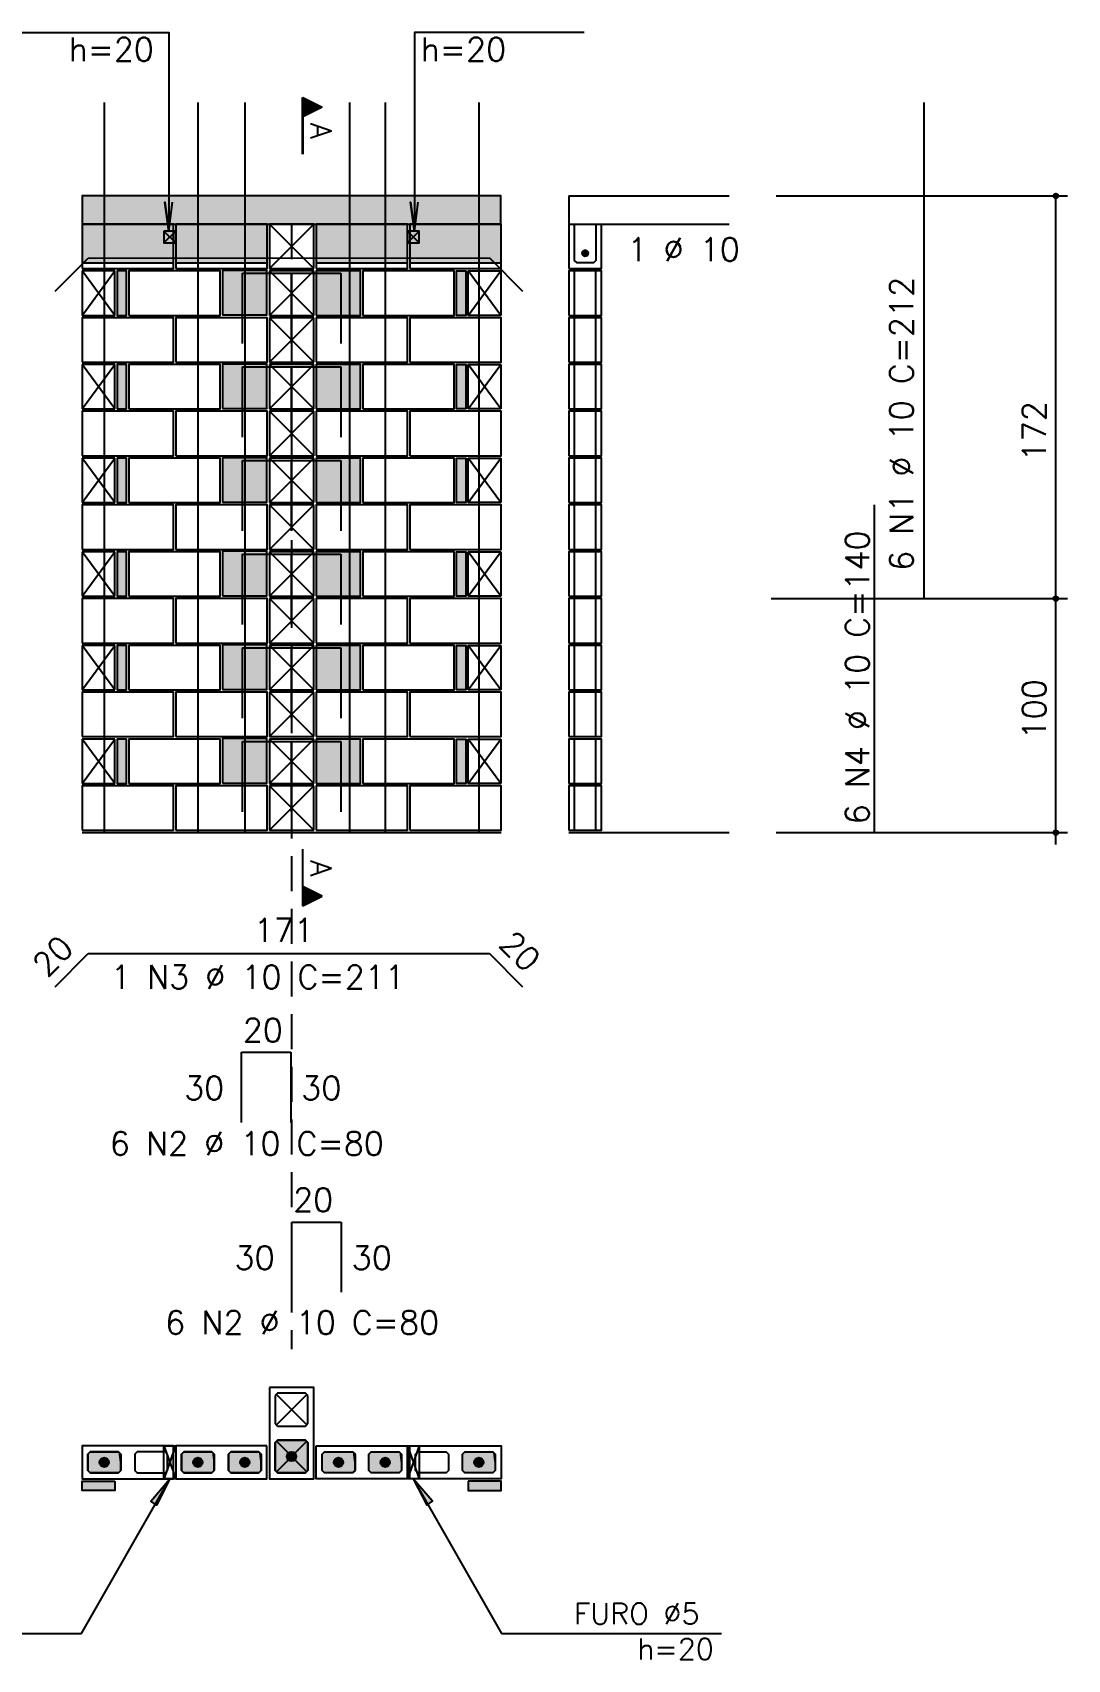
# Model space of a CAD drawing. Extents: x -1 to 122, y -1 to 61.
# Drawn here: x 54.21 to 63.05, y 20.75 to 34.65 of the extents above; entities that cross this region are included whole.
import ezdxf

# ---------------------------------------------------------------- set-up
doc = ezdxf.new("R2010")
doc.units = 0
doc.header["$MEASUREMENT"] = 0
doc.linetypes.add('ESTILO_TQS_0001', pattern=[0.45, 0.3, -0.15])
for name, color, linetype in [('PENA_01', 1, 'CONTINUOUS'), ('PENA_02', 2, 'CONTINUOUS'), ('PENA_03', 3, 'CONTINUOUS'), ('PENA_05', 5, 'CONTINUOUS'), ('PENA_09', 254, 'CONTINUOUS'), ('PENA_11', 252, 'CONTINUOUS'), ('PENA_23', 50, 'CONTINUOUS'), ('PENA_25', 210, 'CONTINUOUS')]:
    doc.layers.add(name, color=color, linetype=linetype)
doc.styles.get("Standard").update_dxf_attribs({"font": 'ROMANS.SHX'})

msp = doc.modelspace()

# ---------------------------------------------------------------- linework, layer by layer
at = {"layer": 'PENA_01', "linetype": 'Continuous'}
for p, q in [((55.33074, 32.952775), (55.43074, 32.852775)), ((55.43074, 32.952775), (55.33074, 32.852775)), ((57.41074, 32.952775), (57.51074, 32.852775)), ((57.51074, 32.952775), (57.41074, 32.852775)), ((54.63115, 32.682775), (55.41115, 32.682775)), ((55.43115, 32.682775), (56.21115, 32.682775)), ((56.63074, 32.682775), (57.41074, 32.682775)), ((57.43074, 32.682775), (58.21074, 32.682775)), ((56.55074, 23.012097), (56.29074, 22.752097)), ((56.55074, 22.752097), (56.29074, 23.012097)), ((56.55074, 22.352097), (56.29074, 22.612097)), ((56.55074, 22.612097), (56.29074, 22.352097))]:
    msp.add_line(p, q, dxfattribs=at)
at = {"layer": 'PENA_01', "linetype": 'ESTILO_TQS_0001'}
msp.add_line((56.420159, 33.012775), (56.42074, 23.399211), dxfattribs=at)
at = {"layer": 'PENA_01', "linetype": 'Continuous'}
for points in [[(55.33074, 32.952775), (55.33074, 32.852775), (55.43074, 32.852775), (55.43074, 32.952775), (55.33074, 32.952775)], [(57.41074, 32.952775), (57.41074, 32.852775), (57.51074, 32.852775), (57.51074, 32.952775), (57.41074, 32.952775)], [(54.96074, 22.502097), (54.94074, 22.522097), (54.70074, 22.522097), (54.68074, 22.502097), (54.68074, 22.362097), (54.70074, 22.342097), (54.94074, 22.342097), (54.96074, 22.362097), (54.96074, 22.502097)], [(55.36074, 22.502097), (55.34074, 22.522097), (55.10074, 22.522097), (55.08074, 22.502097), (55.08074, 22.362097), (55.10074, 22.342097), (55.34074, 22.342097), (55.36074, 22.362097), (55.36074, 22.502097)], [(55.76074, 22.502097), (55.74074, 22.522097), (55.50074, 22.522097), (55.48074, 22.502097), (55.48074, 22.362097), (55.50074, 22.342097), (55.74074, 22.342097), (55.76074, 22.362097), (55.76074, 22.502097)], [(56.16074, 22.502097), (56.14074, 22.522097), (55.90074, 22.522097), (55.88074, 22.502097), (55.88074, 22.362097), (55.90074, 22.342097), (56.14074, 22.342097), (56.16074, 22.362097), (56.16074, 22.502097)], [(56.68074, 22.502097), (56.70074, 22.522097), (56.94074, 22.522097), (56.96074, 22.502097), (56.96074, 22.362097), (56.94074, 22.342097), (56.70074, 22.342097), (56.68074, 22.362097), (56.68074, 22.502097)], [(57.08074, 22.502097), (57.10074, 22.522097), (57.34074, 22.522097), (57.36074, 22.502097), (57.36074, 22.362097), (57.34074, 22.342097), (57.10074, 22.342097), (57.08074, 22.362097), (57.08074, 22.502097)], [(57.48074, 22.502097), (57.50074, 22.522097), (57.74074, 22.522097), (57.76074, 22.502097), (57.76074, 22.362097), (57.74074, 22.342097), (57.50074, 22.342097), (57.48074, 22.362097), (57.48074, 22.502097)], [(57.88074, 22.502097), (57.90074, 22.522097), (58.14074, 22.522097), (58.16074, 22.502097), (58.16074, 22.362097), (58.14074, 22.342097), (57.90074, 22.342097), (57.88074, 22.362097), (57.88074, 22.502097)]]:
    msp.add_lwpolyline(points, dxfattribs=at)
at = {"layer": 'PENA_02', "linetype": 'Continuous'}
for p, q in [((56.61074, 33.012775), (56.23074, 33.012775)), ((56.23074, 33.012775), (56.23074, 32.632775)), ((56.61074, 32.632775), (56.61074, 33.012775)), ((54.91115, 32.612775), (54.63115, 32.612775)), ((54.63115, 32.612775), (54.63115, 32.232775)), ((54.91115, 32.232775), (54.91115, 32.612775)), ((56.23074, 32.632775), (56.61074, 32.632775)), ((56.61074, 32.612775), (56.23074, 32.612775)), ((56.23074, 32.612775), (56.23074, 32.232775)), ((56.61074, 32.232775), (56.61074, 32.612775)), ((57.929673, 32.232775), (57.929673, 32.612775)), ((57.929673, 32.612775), (58.209673, 32.612775)), ((58.209673, 32.612775), (58.209673, 32.232775)), ((54.63115, 32.232775), (54.91115, 32.232775)), ((56.23074, 32.232775), (56.61074, 32.232775)), ((56.61074, 32.212775), (56.23074, 32.212775)), ((56.23074, 32.212775), (56.23074, 31.832775)), ((56.61074, 31.832775), (56.61074, 32.212775)), ((58.209673, 32.232775), (57.929673, 32.232775)), ((54.91115, 31.812775), (54.63115, 31.812775)), ((54.63115, 31.812775), (54.63115, 31.432775)), ((54.91115, 31.432775), (54.91115, 31.812775)), ((56.23074, 31.832775), (56.61074, 31.832775)), ((56.61074, 31.812775), (56.23074, 31.812775)), ((56.23074, 31.812775), (56.23074, 31.432775)), ((56.61074, 31.432775), (56.61074, 31.812775)), ((57.929673, 31.432775), (57.929673, 31.812775)), ((57.929673, 31.812775), (58.209673, 31.812775)), ((58.209673, 31.812775), (58.209673, 31.432775)), ((54.63115, 31.432775), (54.91115, 31.432775)), ((56.23074, 31.432775), (56.61074, 31.432775)), ((58.209673, 31.432775), (57.929673, 31.432775)), ((56.61074, 31.412775), (56.23074, 31.412775)), ((56.23074, 31.412775), (56.23074, 31.032775)), ((56.61074, 31.032775), (56.61074, 31.412775)), ((54.91115, 31.012775), (54.63115, 31.012775)), ((54.63115, 31.012775), (54.63115, 30.632775)), ((54.91115, 30.632775), (54.91115, 31.012775)), ((56.23074, 31.032775), (56.61074, 31.032775)), ((56.61074, 31.012775), (56.23074, 31.012775)), ((56.23074, 31.012775), (56.23074, 30.632775)), ((56.61074, 30.632775), (56.61074, 31.012775)), ((57.929673, 30.632775), (57.929673, 31.012775)), ((57.929673, 31.012775), (58.209673, 31.012775)), ((58.209673, 31.012775), (58.209673, 30.632775)), ((54.63115, 30.632775), (54.91115, 30.632775)), ((56.23074, 30.632775), (56.61074, 30.632775)), ((56.61074, 30.612775), (56.23074, 30.612775)), ((56.23074, 30.612775), (56.23074, 30.232775)), ((56.61074, 30.232775), (56.61074, 30.612775)), ((58.209673, 30.632775), (57.929673, 30.632775)), ((54.91115, 30.212775), (54.63115, 30.212775)), ((54.63115, 30.212775), (54.63115, 29.832775)), ((54.91115, 29.832775), (54.91115, 30.212775)), ((56.23074, 30.232775), (56.61074, 30.232775)), ((56.61074, 30.212775), (56.23074, 30.212775)), ((56.23074, 30.212775), (56.23074, 29.832775)), ((56.61074, 29.832775), (56.61074, 30.212775)), ((57.929673, 29.832775), (57.929673, 30.212775)), ((57.929673, 30.212775), (58.209673, 30.212775)), ((58.209673, 30.212775), (58.209673, 29.832775)), ((54.63115, 29.832775), (54.91115, 29.832775)), ((56.23074, 29.832775), (56.61074, 29.832775)), ((56.61074, 29.812775), (56.23074, 29.812775)), ((56.23074, 29.812775), (56.23074, 29.432775)), ((56.61074, 29.432775), (56.61074, 29.812775)), ((58.209673, 29.832775), (57.929673, 29.832775)), ((54.91115, 29.412775), (54.63115, 29.412775)), ((54.63115, 29.412775), (54.63115, 29.032775)), ((54.91115, 29.032775), (54.91115, 29.412775)), ((56.23074, 29.432775), (56.61074, 29.432775)), ((56.61074, 29.412775), (56.23074, 29.412775)), ((56.23074, 29.412775), (56.23074, 29.032775)), ((56.61074, 29.032775), (56.61074, 29.412775)), ((57.929673, 29.032775), (57.929673, 29.412775)), ((57.929673, 29.412775), (58.209673, 29.412775)), ((58.209673, 29.412775), (58.209673, 29.032775)), ((54.63115, 29.032775), (54.91115, 29.032775)), ((56.23074, 29.032775), (56.61074, 29.032775)), ((56.61074, 29.012775), (56.23074, 29.012775)), ((56.23074, 29.012775), (56.23074, 28.632775)), ((56.61074, 28.632775), (56.61074, 29.012775)), ((58.209673, 29.032775), (57.929673, 29.032775)), ((54.91115, 28.612775), (54.63115, 28.612775)), ((54.63115, 28.612775), (54.63115, 28.232775)), ((54.91115, 28.232775), (54.91115, 28.612775)), ((56.23074, 28.632775), (56.61074, 28.632775)), ((56.61074, 28.612775), (56.23074, 28.612775)), ((56.23074, 28.612775), (56.23074, 28.232775)), ((56.61074, 28.232775), (56.61074, 28.612775)), ((57.929673, 28.232775), (57.929673, 28.612775)), ((57.929673, 28.612775), (58.209673, 28.612775)), ((58.209673, 28.612775), (58.209673, 28.232775)), ((54.63115, 28.232775), (54.91115, 28.232775)), ((56.23074, 28.232775), (56.61074, 28.232775)), ((58.209673, 28.232775), (57.929673, 28.232775)), ((56.61074, 28.212775), (56.23074, 28.212775)), ((56.23074, 28.212775), (56.23074, 27.832775)), ((56.61074, 27.832775), (56.61074, 28.212775)), ((54.63115, 27.812775), (58.21074, 27.812775)), ((56.23074, 27.832775), (56.61074, 27.832775))]:
    msp.add_line(p, q, dxfattribs=at)
for points in [[(54.63115, 33.012775), (58.209167, 33.012775), (58.209167, 33.252775), (54.63115, 33.252775), (54.63115, 33.012775)], [(54.63115, 32.632775), (55.41115, 32.632775), (55.41115, 33.012775), (54.63115, 33.012775), (54.63115, 32.632775)], [(55.43115, 32.632775), (56.21115, 32.632775), (56.21115, 33.012775), (55.43115, 33.012775), (55.43115, 32.632775)], [(56.63074, 32.632775), (57.41074, 32.632775), (57.41074, 33.012775), (56.63074, 33.012775), (56.63074, 32.632775)], [(57.43074, 32.632775), (58.21074, 32.632775), (58.21074, 33.012775), (57.43074, 33.012775), (57.43074, 32.632775)], [(54.93115, 32.232775), (55.01115, 32.232775), (55.01115, 32.612775), (54.93115, 32.612775), (54.93115, 32.232775)], [(55.03115, 32.232775), (55.81115, 32.232775), (55.81115, 32.612775), (55.03115, 32.612775), (55.03115, 32.232775)], [(55.830763, 32.236695), (56.210763, 32.236695), (56.210763, 32.616695), (55.830763, 32.616695), (55.830763, 32.236695)], [(56.63074, 32.232775), (57.01074, 32.232775), (57.01074, 32.612775), (56.63074, 32.612775), (56.63074, 32.232775)], [(57.03074, 32.232775), (57.81074, 32.232775), (57.81074, 32.612775), (57.03074, 32.612775), (57.03074, 32.232775)], [(57.909673, 32.232775), (57.829673, 32.232775), (57.829673, 32.612775), (57.909673, 32.612775), (57.909673, 32.232775)], [(54.63115, 31.832775), (55.41115, 31.832775), (55.41115, 32.212775), (54.63115, 32.212775), (54.63115, 31.832775)], [(55.43115, 31.832775), (56.21115, 31.832775), (56.21115, 32.212775), (55.43115, 32.212775), (55.43115, 31.832775)], [(56.63074, 31.832775), (57.41074, 31.832775), (57.41074, 32.212775), (56.63074, 32.212775), (56.63074, 31.832775)], [(57.43074, 31.832775), (58.21074, 31.832775), (58.21074, 32.212775), (57.43074, 32.212775), (57.43074, 31.832775)], [(54.93115, 31.432775), (55.01115, 31.432775), (55.01115, 31.812775), (54.93115, 31.812775), (54.93115, 31.432775)], [(55.03115, 31.432775), (55.81115, 31.432775), (55.81115, 31.812775), (55.03115, 31.812775), (55.03115, 31.432775)], [(55.830763, 31.436695), (56.210763, 31.436695), (56.210763, 31.816695), (55.830763, 31.816695), (55.830763, 31.436695)], [(56.63074, 31.432775), (57.01074, 31.432775), (57.01074, 31.812775), (56.63074, 31.812775), (56.63074, 31.432775)], [(57.03074, 31.432775), (57.81074, 31.432775), (57.81074, 31.812775), (57.03074, 31.812775), (57.03074, 31.432775)], [(57.909673, 31.432775), (57.829673, 31.432775), (57.829673, 31.812775), (57.909673, 31.812775), (57.909673, 31.432775)], [(54.63115, 31.032775), (55.41115, 31.032775), (55.41115, 31.412775), (54.63115, 31.412775), (54.63115, 31.032775)], [(55.43115, 31.032775), (56.21115, 31.032775), (56.21115, 31.412775), (55.43115, 31.412775), (55.43115, 31.032775)], [(56.63074, 31.032775), (57.41074, 31.032775), (57.41074, 31.412775), (56.63074, 31.412775), (56.63074, 31.032775)], [(57.43074, 31.032775), (58.21074, 31.032775), (58.21074, 31.412775), (57.43074, 31.412775), (57.43074, 31.032775)], [(54.93115, 30.632775), (55.01115, 30.632775), (55.01115, 31.012775), (54.93115, 31.012775), (54.93115, 30.632775)], [(55.03115, 30.632775), (55.81115, 30.632775), (55.81115, 31.012775), (55.03115, 31.012775), (55.03115, 30.632775)], [(55.830763, 30.636695), (56.210763, 30.636695), (56.210763, 31.016695), (55.830763, 31.016695), (55.830763, 30.636695)], [(56.63074, 30.632775), (57.01074, 30.632775), (57.01074, 31.012775), (56.63074, 31.012775), (56.63074, 30.632775)], [(57.03074, 30.632775), (57.81074, 30.632775), (57.81074, 31.012775), (57.03074, 31.012775), (57.03074, 30.632775)], [(57.909673, 30.632775), (57.829673, 30.632775), (57.829673, 31.012775), (57.909673, 31.012775), (57.909673, 30.632775)], [(54.63115, 30.232775), (55.41115, 30.232775), (55.41115, 30.612775), (54.63115, 30.612775), (54.63115, 30.232775)], [(55.43115, 30.232775), (56.21115, 30.232775), (56.21115, 30.612775), (55.43115, 30.612775), (55.43115, 30.232775)], [(56.63074, 30.232775), (57.41074, 30.232775), (57.41074, 30.612775), (56.63074, 30.612775), (56.63074, 30.232775)], [(57.43074, 30.232775), (58.21074, 30.232775), (58.21074, 30.612775), (57.43074, 30.612775), (57.43074, 30.232775)], [(54.93115, 29.832775), (55.01115, 29.832775), (55.01115, 30.212775), (54.93115, 30.212775), (54.93115, 29.832775)], [(55.03115, 29.832775), (55.81115, 29.832775), (55.81115, 30.212775), (55.03115, 30.212775), (55.03115, 29.832775)], [(55.830763, 29.836695), (56.210763, 29.836695), (56.210763, 30.216695), (55.830763, 30.216695), (55.830763, 29.836695)], [(56.63074, 29.832775), (57.01074, 29.832775), (57.01074, 30.212775), (56.63074, 30.212775), (56.63074, 29.832775)], [(57.03074, 29.832775), (57.81074, 29.832775), (57.81074, 30.212775), (57.03074, 30.212775), (57.03074, 29.832775)], [(57.909673, 29.832775), (57.829673, 29.832775), (57.829673, 30.212775), (57.909673, 30.212775), (57.909673, 29.832775)], [(54.63115, 29.432775), (55.41115, 29.432775), (55.41115, 29.812775), (54.63115, 29.812775), (54.63115, 29.432775)], [(55.43115, 29.432775), (56.21115, 29.432775), (56.21115, 29.812775), (55.43115, 29.812775), (55.43115, 29.432775)], [(56.63074, 29.432775), (57.41074, 29.432775), (57.41074, 29.812775), (56.63074, 29.812775), (56.63074, 29.432775)], [(57.43074, 29.432775), (58.21074, 29.432775), (58.21074, 29.812775), (57.43074, 29.812775), (57.43074, 29.432775)], [(54.93115, 29.032775), (55.01115, 29.032775), (55.01115, 29.412775), (54.93115, 29.412775), (54.93115, 29.032775)], [(55.03115, 29.032775), (55.81115, 29.032775), (55.81115, 29.412775), (55.03115, 29.412775), (55.03115, 29.032775)], [(55.830763, 29.036695), (56.210763, 29.036695), (56.210763, 29.416695), (55.830763, 29.416695), (55.830763, 29.036695)], [(56.63074, 29.032775), (57.01074, 29.032775), (57.01074, 29.412775), (56.63074, 29.412775), (56.63074, 29.032775)], [(57.03074, 29.032775), (57.81074, 29.032775), (57.81074, 29.412775), (57.03074, 29.412775), (57.03074, 29.032775)], [(57.909673, 29.032775), (57.829673, 29.032775), (57.829673, 29.412775), (57.909673, 29.412775), (57.909673, 29.032775)], [(54.63115, 28.632775), (55.41115, 28.632775), (55.41115, 29.012775), (54.63115, 29.012775), (54.63115, 28.632775)], [(55.43115, 28.632775), (56.21115, 28.632775), (56.21115, 29.012775), (55.43115, 29.012775), (55.43115, 28.632775)], [(56.63074, 28.632775), (57.41074, 28.632775), (57.41074, 29.012775), (56.63074, 29.012775), (56.63074, 28.632775)], [(57.43074, 28.632775), (58.21074, 28.632775), (58.21074, 29.012775), (57.43074, 29.012775), (57.43074, 28.632775)], [(54.93115, 28.232775), (55.01115, 28.232775), (55.01115, 28.612775), (54.93115, 28.612775), (54.93115, 28.232775)], [(55.03115, 28.232775), (55.81115, 28.232775), (55.81115, 28.612775), (55.03115, 28.612775), (55.03115, 28.232775)], [(55.830763, 28.236695), (56.210763, 28.236695), (56.210763, 28.616695), (55.830763, 28.616695), (55.830763, 28.236695)], [(56.63074, 28.232775), (57.01074, 28.232775), (57.01074, 28.612775), (56.63074, 28.612775), (56.63074, 28.232775)], [(57.03074, 28.232775), (57.81074, 28.232775), (57.81074, 28.612775), (57.03074, 28.612775), (57.03074, 28.232775)], [(57.909673, 28.232775), (57.829673, 28.232775), (57.829673, 28.612775), (57.909673, 28.612775), (57.909673, 28.232775)], [(54.63115, 27.832775), (55.41115, 27.832775), (55.41115, 28.212775), (54.63115, 28.212775), (54.63115, 27.832775)], [(55.43115, 27.832775), (56.21115, 27.832775), (56.21115, 28.212775), (55.43115, 28.212775), (55.43115, 27.832775)], [(56.63074, 27.832775), (57.41074, 27.832775), (57.41074, 28.212775), (56.63074, 28.212775), (56.63074, 27.832775)], [(57.43074, 27.832775), (58.21074, 27.832775), (58.21074, 28.212775), (57.43074, 28.212775), (57.43074, 27.832775)], [(56.23074, 23.072097), (56.23074, 22.292097), (56.61074, 22.292097), (56.61074, 23.072097), (56.23074, 23.072097)], [(55.41074, 22.572097), (54.63074, 22.572097), (54.63074, 22.292097), (55.41074, 22.292097), (55.41074, 22.572097)], [(56.21074, 22.572097), (55.43074, 22.572097), (55.43074, 22.292097), (56.21074, 22.292097), (56.21074, 22.572097)], [(56.63074, 22.572097), (57.41074, 22.572097), (57.41074, 22.292097), (56.63074, 22.292097), (56.63074, 22.572097)], [(57.43074, 22.572097), (58.21074, 22.572097), (58.21074, 22.292097), (57.43074, 22.292097), (57.43074, 22.572097)], [(54.91074, 22.272097), (54.91074, 22.192097), (54.63074, 22.192097), (54.63074, 22.272097), (54.91074, 22.272097)], [(57.93074, 22.272097), (57.93074, 22.192097), (58.21074, 22.192097), (58.21074, 22.272097), (57.93074, 22.272097)]]:
    msp.add_lwpolyline(points, dxfattribs=at)
at = {"layer": 'PENA_02', "linetype": 'ESTILO_TQS_0001'}
for points in [[(56.30074, 23.022097), (56.28074, 23.002097), (56.28074, 22.762097), (56.30074, 22.742097), (56.54074, 22.742097), (56.56074, 22.762097), (56.56074, 23.002097), (56.54074, 23.022097), (56.30074, 23.022097)], [(56.30074, 22.622097), (56.28074, 22.602097), (56.28074, 22.362097), (56.30074, 22.342097), (56.54074, 22.342097), (56.56074, 22.362097), (56.56074, 22.602097), (56.54074, 22.622097), (56.30074, 22.622097)]]:
    msp.add_lwpolyline(points, dxfattribs=at)
at = {"layer": 'PENA_02', "linetype": 'Continuous'}
for centre, radius in [((62.949163, 33.252775), 0.02), ((62.949163, 33.252775), 0.01), ((62.949163, 29.812775), 0.02), ((62.949163, 29.812775), 0.01), ((62.949163, 27.812775), 0.02), ((62.949163, 27.812775), 0.01)]:
    msp.add_circle(centre, radius, dxfattribs=at)
at = {"layer": 'PENA_03', "linetype": 'Continuous'}
for p, q in [((56.515085, 33.609132), (56.515085, 34.095514)), ((56.515085, 34.095514), (56.681018, 34.012548)), ((56.51578, 34.094386), (56.679457, 34.012548)), ((56.515781, 34.094386), (56.515781, 33.930709)), ((56.527849, 34.089132), (56.527849, 33.935963)), ((56.540613, 34.08275), (56.540613, 33.942345)), ((56.553377, 34.076368), (56.553377, 33.948727)), ((56.566141, 34.069986), (56.566141, 33.955109)), ((56.578905, 34.063604), (56.578905, 33.961491)), ((56.681018, 34.012548), (56.51578, 33.929929)), ((56.679457, 34.012548), (56.515781, 33.930709)), ((56.515781, 33.929929), (56.515781, 33.609132)), ((56.591669, 34.057222), (56.591669, 33.967873)), ((56.604433, 34.05084), (56.604433, 33.974255)), ((56.617197, 34.044458), (56.617197, 33.980637)), ((56.629961, 34.038076), (56.629961, 33.987019)), ((56.642725, 34.031694), (56.642725, 33.993401)), ((56.65549, 34.025312), (56.65549, 33.999783)), ((56.668254, 34.01893), (56.668254, 34.006166)), ((58.789167, 33.252775), (58.789167, 32.632775)), ((58.789167, 33.252775), (60.159847, 33.252775)), ((60.559847, 33.252775), (63.049163, 33.252775)), ((62.949163, 27.712243), (62.949163, 33.252775)), ((56.23074, 32.632775), (56.61074, 33.012775)), ((56.61074, 32.632775), (56.23074, 33.012775)), ((58.789167, 33.012775), (60.159847, 33.012775)), ((54.63115, 32.232775), (54.91115, 32.612775)), ((54.91115, 32.232775), (54.63115, 32.612775)), ((56.23074, 32.232775), (56.61074, 32.612775)), ((56.61074, 32.232775), (56.23074, 32.612775)), ((58.209673, 32.232775), (57.929673, 32.612775)), ((57.929673, 32.232775), (58.209673, 32.612775)), ((58.839167, 32.232775), (58.839167, 32.612775)), ((59.019167, 32.232775), (59.019167, 32.612775)), ((56.23074, 31.832775), (56.61074, 32.212775)), ((56.61074, 31.832775), (56.23074, 32.212775)), ((58.839167, 31.832775), (58.839167, 32.212775)), ((59.019167, 31.832775), (59.019167, 32.212775)), ((54.63115, 31.432775), (54.91115, 31.812775)), ((54.91115, 31.432775), (54.63115, 31.812775)), ((56.23074, 31.432775), (56.61074, 31.812775)), ((56.61074, 31.432775), (56.23074, 31.812775)), ((58.209673, 31.432775), (57.929673, 31.812775)), ((57.929673, 31.432775), (58.209673, 31.812775)), ((58.839167, 31.432775), (58.839167, 31.812775)), ((59.019167, 31.432775), (59.019167, 31.812775)), ((56.23074, 31.032775), (56.61074, 31.412775)), ((56.61074, 31.032775), (56.23074, 31.412775)), ((58.839167, 31.032775), (58.839167, 31.412775)), ((59.019167, 31.032775), (59.019167, 31.412775)), ((54.63115, 30.632775), (54.91115, 31.012775)), ((54.91115, 30.632775), (54.63115, 31.012775)), ((56.23074, 30.632775), (56.61074, 31.012775)), ((56.61074, 30.632775), (56.23074, 31.012775)), ((58.209673, 30.632775), (57.929673, 31.012775)), ((57.929673, 30.632775), (58.209673, 31.012775)), ((58.839167, 30.632775), (58.839167, 31.012775)), ((59.019167, 30.632775), (59.019167, 31.012775)), ((56.23074, 30.232775), (56.61074, 30.612775)), ((56.61074, 30.232775), (56.23074, 30.612775)), ((58.839167, 30.232775), (58.839167, 30.612775)), ((59.019167, 30.232775), (59.019167, 30.612775)), ((54.63115, 29.832775), (54.91115, 30.212775)), ((54.91115, 29.832775), (54.63115, 30.212775)), ((56.23074, 29.832775), (56.61074, 30.212775)), ((56.61074, 29.832775), (56.23074, 30.212775)), ((58.209673, 29.832775), (57.929673, 30.212775)), ((57.929673, 29.832775), (58.209673, 30.212775)), ((58.839167, 29.832775), (58.839167, 30.212775)), ((59.019167, 29.832775), (59.019167, 30.212775)), ((56.23074, 29.432775), (56.61074, 29.812775)), ((56.61074, 29.432775), (56.23074, 29.812775)), ((58.839167, 29.432775), (58.839167, 29.812775)), ((59.019167, 29.432775), (59.019167, 29.812775)), ((60.517915, 29.812775), (63.049163, 29.812775)), ((54.63115, 29.032775), (54.91115, 29.412775)), ((54.91115, 29.032775), (54.63115, 29.412775)), ((56.23074, 29.032775), (56.61074, 29.412775)), ((56.61074, 29.032775), (56.23074, 29.412775)), ((58.209673, 29.032775), (57.929673, 29.412775)), ((57.929673, 29.032775), (58.209673, 29.412775)), ((58.839167, 29.032775), (58.839167, 29.412775)), ((59.019167, 29.032775), (59.019167, 29.412775)), ((56.23074, 28.632775), (56.61074, 29.012775)), ((56.61074, 28.632775), (56.23074, 29.012775)), ((58.839167, 28.632775), (58.839167, 29.012775)), ((59.019167, 28.632775), (59.019167, 29.012775)), ((54.63115, 28.232775), (54.91115, 28.612775)), ((54.91115, 28.232775), (54.63115, 28.612775)), ((56.23074, 28.232775), (56.61074, 28.612775)), ((56.61074, 28.232775), (56.23074, 28.612775)), ((58.209673, 28.232775), (57.929673, 28.612775)), ((57.929673, 28.232775), (58.209673, 28.612775)), ((58.839167, 28.232775), (58.839167, 28.612775)), ((59.019167, 28.232775), (59.019167, 28.612775)), ((56.23074, 27.832775), (56.61074, 28.212775)), ((56.61074, 27.832775), (56.23074, 28.212775)), ((58.839167, 27.832775), (58.839167, 28.212775)), ((59.019167, 27.832775), (59.019167, 28.212775)), ((58.789167, 27.812775), (60.159847, 27.812775)), ((60.559847, 27.812775), (63.049163, 27.812775)), ((56.515085, 27.672377), (56.515085, 27.185995)), ((56.515781, 27.35158), (56.515781, 27.672377)), ((56.515085, 27.185995), (56.681018, 27.268961)), ((56.681018, 27.268961), (56.51578, 27.35158)), ((56.51578, 27.187123), (56.679457, 27.268961)), ((56.515781, 27.187123), (56.515781, 27.3508)), ((56.679457, 27.268961), (56.515781, 27.3508)), ((56.527849, 27.192377), (56.527849, 27.345546)), ((56.540613, 27.198759), (56.540613, 27.339164)), ((56.553377, 27.205141), (56.553377, 27.332782)), ((56.566141, 27.211523), (56.566141, 27.3264)), ((56.578905, 27.217905), (56.578905, 27.320018)), ((56.591669, 27.224287), (56.591669, 27.313636)), ((56.604433, 27.230669), (56.604433, 27.307254)), ((56.617197, 27.237051), (56.617197, 27.300872)), ((56.629961, 27.243433), (56.629961, 27.29449)), ((56.642725, 27.249815), (56.642725, 27.288108)), ((56.65549, 27.256197), (56.65549, 27.281726)), ((56.668254, 27.262579), (56.668254, 27.275343)), ((55.430101, 22.572098), (55.330101, 22.292095)), ((55.43074, 22.572097), (55.33074, 22.292095)), ((55.33074, 22.572097), (55.43074, 22.292096)), ((57.410101, 22.572098), (57.510101, 22.292097)), ((57.510101, 22.572098), (57.410101, 22.292095)), ((57.41074, 22.572097), (57.51074, 22.292096)), ((57.51074, 22.572097), (57.41074, 22.292095)), ((54.627327, 20.969497), (55.38074, 22.291397)), ((57.46074, 22.291397), (58.214152, 20.969497)), ((52.747939, 20.969497), (54.627327, 20.969497)), ((58.214152, 20.969497), (60.09354, 20.969497))]:
    msp.add_line(p, q, dxfattribs=at)
for points in [[(53.921716, 34.649284), (55.371708, 34.649284), (55.371708, 32.953006), (55.339077, 33.200867), (55.371708, 32.953006), (55.40434, 33.200867)], [(58.919763, 34.649284), (57.469771, 34.649284), (57.469771, 32.953006), (57.437139, 33.200867), (57.469771, 32.953006), (57.502403, 33.200867)], [(58.789167, 32.632775), (59.069167, 32.632775), (59.069167, 33.012775)], [(59.019167, 33.012775), (59.019167, 32.702775), (58.999167, 32.682775), (58.859167, 32.682775), (58.839167, 32.702775), (58.839167, 33.012775)], [(58.953716, 32.763765), (58.951555, 32.773934), (58.945444, 32.782344), (58.936442, 32.787542), (58.926103, 32.788628), (58.916216, 32.785416), (58.908491, 32.77846), (58.904262, 32.768963), (58.904262, 32.758567), (58.908491, 32.749071), (58.916216, 32.742115), (58.926103, 32.738902), (58.936442, 32.739989), (58.945444, 32.745187), (58.951555, 32.753597), (58.953716, 32.763765)], [(58.789167, 32.232775), (59.069167, 32.232775), (59.069167, 32.612775), (58.789167, 32.612775), (58.789167, 32.232775)], [(58.789167, 31.832775), (59.069167, 31.832775), (59.069167, 32.212775), (58.789167, 32.212775), (58.789167, 31.832775)], [(58.789167, 31.432775), (59.069167, 31.432775), (59.069167, 31.812775), (58.789167, 31.812775), (58.789167, 31.432775)], [(58.789167, 31.032775), (59.069167, 31.032775), (59.069167, 31.412775), (58.789167, 31.412775), (58.789167, 31.032775)], [(58.789167, 30.632775), (59.069167, 30.632775), (59.069167, 31.012775), (58.789167, 31.012775), (58.789167, 30.632775)], [(58.789167, 30.232775), (59.069167, 30.232775), (59.069167, 30.612775), (58.789167, 30.612775), (58.789167, 30.232775)], [(58.789167, 29.832775), (59.069167, 29.832775), (59.069167, 30.212775), (58.789167, 30.212775), (58.789167, 29.832775)], [(58.789167, 29.432775), (59.069167, 29.432775), (59.069167, 29.812775), (58.789167, 29.812775), (58.789167, 29.432775)], [(58.789167, 29.032775), (59.069167, 29.032775), (59.069167, 29.412775), (58.789167, 29.412775), (58.789167, 29.032775)], [(58.789167, 28.632775), (59.069167, 28.632775), (59.069167, 29.012775), (58.789167, 29.012775), (58.789167, 28.632775)], [(58.789167, 28.232775), (59.069167, 28.232775), (59.069167, 28.612775), (58.789167, 28.612775), (58.789167, 28.232775)], [(58.789167, 27.832775), (59.069167, 27.832775), (59.069167, 28.212775), (58.789167, 28.212775), (58.789167, 27.832775)], [(54.96074, 22.362097), (54.94074, 22.342097), (54.70074, 22.342097), (54.68074, 22.362097), (54.68074, 22.502097), (54.70074, 22.522097), (54.94074, 22.522097), (54.96074, 22.502097), (54.96074, 22.362097)], [(55.33074, 22.572097), (55.43074, 22.572097), (55.43074, 22.292096), (55.33074, 22.292095), (55.33074, 22.572097)], [(55.76074, 22.362097), (55.74074, 22.342097), (55.50074, 22.342097), (55.48074, 22.362097), (55.48074, 22.502097), (55.50074, 22.522097), (55.74074, 22.522097), (55.76074, 22.502097), (55.76074, 22.362097)], [(56.16074, 22.362097), (56.14074, 22.342097), (55.90074, 22.342097), (55.88074, 22.362097), (55.88074, 22.502097), (55.90074, 22.522097), (56.14074, 22.522097), (56.16074, 22.502097), (56.16074, 22.362097)], [(56.56074, 22.362097), (56.54074, 22.342097), (56.30074, 22.342097), (56.28074, 22.362097), (56.28074, 22.602097), (56.30074, 22.622097), (56.54074, 22.622097), (56.56074, 22.602097), (56.56074, 22.362097)], [(56.962613, 22.362097), (56.942613, 22.342097), (56.702613, 22.342097), (56.682613, 22.362097), (56.682613, 22.502097), (56.702613, 22.522097), (56.942613, 22.522097), (56.962613, 22.502097), (56.962613, 22.362097)], [(57.36074, 22.362097), (57.34074, 22.342097), (57.10074, 22.342097), (57.08074, 22.362097), (57.08074, 22.502097), (57.10074, 22.522097), (57.34074, 22.522097), (57.36074, 22.502097), (57.36074, 22.362097)], [(57.41074, 22.572097), (57.51074, 22.572097), (57.51074, 22.292096), (57.41074, 22.292095), (57.41074, 22.572097)], [(58.16074, 22.362097), (58.14074, 22.342097), (57.90074, 22.342097), (57.88074, 22.362097), (57.88074, 22.502097), (57.90074, 22.522097), (58.14074, 22.522097), (58.16074, 22.502097), (58.16074, 22.362097)], [(55.38074, 22.291397), (55.266076, 22.067337), (55.217576, 22.09975), (55.38074, 22.291397)], [(57.46074, 22.291397), (57.575404, 22.067337), (57.623903, 22.09975), (57.46074, 22.291397)]]:
    msp.add_lwpolyline(points, dxfattribs=at)
for centre, radius in [((58.928716, 32.763765), 0.025), ((56.42074, 22.482097), 0.04), ((54.82074, 22.432097), 0.04), ((55.62074, 22.432097), 0.04), ((56.02074, 22.432097), 0.04), ((56.822613, 22.432097), 0.04), ((57.22074, 22.432097), 0.04), ((58.02074, 22.432097), 0.04)]:
    msp.add_circle(centre, radius, dxfattribs=at)
for points in [[(58.953716, 32.763765), (58.908491, 32.77846), (58.904262, 32.768963)], [(58.953716, 32.763765), (58.904262, 32.768963), (58.904262, 32.758567)], [(58.953716, 32.763765), (58.904262, 32.758567), (58.908491, 32.749071)], [(58.953716, 32.763765), (58.916216, 32.785416), (58.905224, 32.772316)], [(58.953716, 32.763765), (58.905224, 32.772316), (58.905224, 32.755215)], [(58.953716, 32.763765), (58.905224, 32.755215), (58.916216, 32.742115)], [(58.953716, 32.763765), (58.916216, 32.785416), (58.908491, 32.77846)], [(58.953716, 32.763765), (58.908491, 32.749071), (58.916216, 32.742115)], [(58.953716, 32.763765), (58.926103, 32.788628), (58.916216, 32.785416)], [(58.953716, 32.763765), (58.933057, 32.788385), (58.916216, 32.785416)], [(58.953716, 32.763765), (58.916216, 32.742115), (58.933057, 32.739145)], [(58.953716, 32.763765), (58.916216, 32.742115), (58.926103, 32.738902)], [(58.953716, 32.763765), (58.936442, 32.787542), (58.926103, 32.788628)], [(58.953716, 32.763765), (58.926103, 32.738902), (58.936442, 32.739989)], [(58.953716, 32.763765), (58.947867, 32.779835), (58.933057, 32.788385)], [(58.953716, 32.763765), (58.933057, 32.739145), (58.947867, 32.747695)], [(58.953716, 32.763765), (58.945444, 32.782344), (58.936442, 32.787542)], [(58.953716, 32.763765), (58.936442, 32.739989), (58.945444, 32.745187)], [(58.953716, 32.763765), (58.951555, 32.773934), (58.945444, 32.782344)], [(58.953716, 32.763765), (58.945444, 32.745187), (58.951555, 32.753597)], [(58.953716, 32.763765), (58.947867, 32.747695), (58.953716, 32.763765)], [(58.953716, 32.763765), (58.951555, 32.753597), (58.953716, 32.763765)], [(56.46074, 22.482097), (56.427685, 22.521489), (56.40074, 22.516738)], [(56.46074, 22.482097), (56.451381, 22.507809), (56.427685, 22.521489)], [(54.86074, 22.432097), (54.80074, 22.466738), (54.783152, 22.445778)], [(54.86074, 22.432097), (54.783152, 22.445778), (54.783152, 22.418416)], [(54.86074, 22.432097), (54.783152, 22.418416), (54.80074, 22.397456)], [(54.86074, 22.432097), (54.827685, 22.471489), (54.80074, 22.466738)], [(54.86074, 22.432097), (54.80074, 22.397456), (54.827685, 22.392705)], [(54.86074, 22.432097), (54.851381, 22.457809), (54.827685, 22.471489)], [(54.86074, 22.432097), (54.827685, 22.392705), (54.851381, 22.406386)], [(54.86074, 22.432097), (54.851381, 22.406386), (54.86074, 22.432097)], [(55.66074, 22.432097), (55.60074, 22.466738), (55.583152, 22.445778)], [(55.66074, 22.432097), (55.583152, 22.445778), (55.583152, 22.418416)], [(55.66074, 22.432097), (55.583152, 22.418416), (55.60074, 22.397456)], [(55.66074, 22.432097), (55.627685, 22.471489), (55.60074, 22.466738)], [(55.66074, 22.432097), (55.60074, 22.397456), (55.627685, 22.392705)], [(55.66074, 22.432097), (55.651381, 22.457809), (55.627685, 22.471489)], [(55.66074, 22.432097), (55.627685, 22.392705), (55.651381, 22.406386)], [(55.66074, 22.432097), (55.651381, 22.406386), (55.66074, 22.432097)], [(56.06074, 22.432097), (56.00074, 22.466738), (55.983152, 22.445778)], [(56.06074, 22.432097), (55.983152, 22.445778), (55.983152, 22.418416)], [(56.06074, 22.432097), (55.983152, 22.418416), (56.00074, 22.397456)], [(56.06074, 22.432097), (56.027685, 22.471489), (56.00074, 22.466738)], [(56.06074, 22.432097), (56.00074, 22.397456), (56.027685, 22.392705)], [(56.06074, 22.432097), (56.051381, 22.457809), (56.027685, 22.471489)], [(56.06074, 22.432097), (56.027685, 22.392705), (56.051381, 22.406386)], [(56.06074, 22.432097), (56.051381, 22.406386), (56.06074, 22.432097)], [(56.46074, 22.482097), (56.40074, 22.516738), (56.383152, 22.495778)], [(56.46074, 22.482097), (56.383152, 22.495778), (56.383152, 22.468416)], [(56.46074, 22.482097), (56.383152, 22.468416), (56.40074, 22.447456)], [(56.46074, 22.482097), (56.40074, 22.447456), (56.427685, 22.442705)], [(56.46074, 22.482097), (56.427685, 22.442705), (56.451381, 22.456386)], [(56.46074, 22.482097), (56.451381, 22.456386), (56.46074, 22.482097)], [(56.862613, 22.432097), (56.802613, 22.466738), (56.785025, 22.445778)], [(56.862613, 22.432097), (56.785025, 22.445778), (56.785025, 22.418416)], [(56.862613, 22.432097), (56.785025, 22.418416), (56.802613, 22.397456)], [(56.862613, 22.432097), (56.829559, 22.471489), (56.802613, 22.466738)], [(56.862613, 22.432097), (56.802613, 22.397456), (56.829559, 22.392705)], [(56.862613, 22.432097), (56.853255, 22.457809), (56.829559, 22.471489)], [(56.862613, 22.432097), (56.829559, 22.392705), (56.853255, 22.406386)], [(56.862613, 22.432097), (56.853255, 22.406386), (56.862613, 22.432097)], [(57.26074, 22.432097), (57.20074, 22.466738), (57.183152, 22.445778)], [(57.26074, 22.432097), (57.183152, 22.445778), (57.183152, 22.418416)], [(57.26074, 22.432097), (57.183152, 22.418416), (57.20074, 22.397456)], [(57.26074, 22.432097), (57.227685, 22.471489), (57.20074, 22.466738)], [(57.26074, 22.432097), (57.20074, 22.397456), (57.227685, 22.392705)], [(57.26074, 22.432097), (57.251381, 22.457809), (57.227685, 22.471489)], [(57.26074, 22.432097), (57.227685, 22.392705), (57.251381, 22.406386)], [(57.26074, 22.432097), (57.251381, 22.406386), (57.26074, 22.432097)], [(58.06074, 22.432097), (58.00074, 22.466738), (57.983152, 22.445778)], [(58.06074, 22.432097), (57.983152, 22.445778), (57.983152, 22.418416)], [(58.06074, 22.432097), (57.983152, 22.418416), (58.00074, 22.397456)], [(58.06074, 22.432097), (58.027685, 22.471489), (58.00074, 22.466738)], [(58.06074, 22.432097), (58.00074, 22.397456), (58.027685, 22.392705)], [(58.06074, 22.432097), (58.051381, 22.457809), (58.027685, 22.471489)], [(58.06074, 22.432097), (58.027685, 22.392705), (58.051381, 22.406386)], [(58.06074, 22.432097), (58.051381, 22.406386), (58.06074, 22.432097)], [(55.38074, 22.291397), (55.266076, 22.067337), (55.217576, 22.09975)], [(55.38074, 22.291397), (55.217576, 22.09975), (55.38074, 22.291397)], [(57.46074, 22.291397), (57.575404, 22.067337), (57.623903, 22.09975)], [(57.46074, 22.291397), (57.623903, 22.09975), (57.46074, 22.291397)]]:
    msp.add_solid(points, dxfattribs=at)
at = {"layer": 'PENA_05', "linetype": 'Continuous'}
for p, q in [((61.825412, 29.809853), (61.825412, 34.052773)), ((54.401032, 32.439862), (54.683875, 32.722705)), ((54.683875, 32.722705), (58.110569, 32.72283)), ((58.110569, 32.72283), (58.393412, 32.439987)), ((56.00074, 31.991831), (56.00074, 32.591831)), ((56.00074, 32.591831), (56.42074, 32.591831)), ((56.42074, 31.991831), (56.42074, 32.591831)), ((56.42074, 32.591831), (56.84074, 32.591831)), ((56.42074, 32.591831), (56.42074, 31.991831)), ((56.84074, 32.591831), (56.84074, 31.991831)), ((56.00074, 31.191831), (56.00074, 31.791831)), ((56.00074, 31.791831), (56.42074, 31.791831)), ((56.42074, 31.191831), (56.42074, 31.791831)), ((56.42074, 31.791831), (56.84074, 31.791831)), ((56.42074, 31.791831), (56.42074, 31.191831)), ((56.84074, 31.791831), (56.84074, 31.191831)), ((56.00074, 30.391831), (56.00074, 30.991831)), ((56.00074, 30.991831), (56.42074, 30.991831)), ((56.42074, 30.391831), (56.42074, 30.991831)), ((56.42074, 30.991831), (56.84074, 30.991831)), ((56.42074, 30.991831), (56.42074, 30.391831)), ((56.84074, 30.991831), (56.84074, 30.391831)), ((61.399488, 27.812775), (61.399488, 30.612775)), ((56.00074, 29.590965), (56.00074, 30.190965)), ((56.00074, 30.190965), (56.42074, 30.190965)), ((56.42074, 29.590965), (56.42074, 30.190965)), ((56.42074, 30.190965), (56.84074, 30.190965)), ((56.42074, 30.190965), (56.42074, 29.590965)), ((56.84074, 30.190965), (56.84074, 29.590965)), ((56.00074, 28.791831), (56.00074, 29.391831)), ((56.00074, 29.391831), (56.42074, 29.391831)), ((56.42074, 28.791831), (56.42074, 29.391831)), ((56.42074, 29.391831), (56.84074, 29.391831)), ((56.42074, 29.391831), (56.42074, 28.791831)), ((56.84074, 29.391831), (56.84074, 28.791831)), ((56.00074, 27.991831), (56.00074, 28.591831)), ((56.00074, 28.591831), (56.42074, 28.591831)), ((56.42074, 27.991831), (56.42074, 28.591831)), ((56.42074, 28.591831), (56.84074, 28.591831)), ((56.42074, 28.591831), (56.42074, 27.991831)), ((56.84074, 28.591831), (56.84074, 27.991831)), ((54.401032, 26.496243), (54.683875, 26.779086)), ((54.683875, 26.779086), (58.110569, 26.779211)), ((58.110569, 26.779211), (58.393412, 26.496368)), ((55.993387, 25.335523), (55.993387, 25.935523)), ((55.993387, 25.935523), (56.413387, 25.935523)), ((56.413387, 25.935523), (56.413387, 25.335523)), ((56.423816, 23.885625), (56.423816, 24.485625)), ((56.423816, 24.485625), (56.843816, 24.485625)), ((56.843816, 24.485625), (56.843816, 23.885625))]:
    msp.add_line(p, q, dxfattribs=at)
for points in [[(54.82074, 34.052775), (54.82074, 27.812775)], [(55.62074, 34.052775), (55.62074, 27.812775)], [(56.02074, 34.052775), (56.02074, 27.812775)], [(56.915085, 34.052775), (56.915085, 27.812775)], [(57.22074, 34.052775), (57.22074, 27.812775)], [(58.02074, 34.052775), (58.02074, 27.812775)]]:
    msp.add_lwpolyline(points, dxfattribs=at)
at = {"layer": 'PENA_09', "linetype": 'Continuous'}
for points in [[(54.63115, 32.682775), (55.41115, 32.682775), (55.41115, 33.012775), (54.63115, 33.012775), (54.63115, 32.682775)], [(55.43115, 32.682775), (56.21115, 32.682775), (56.21115, 33.012775), (55.43115, 33.012775), (55.43115, 32.682775)], [(56.63074, 32.682775), (57.41074, 32.682775), (57.41074, 33.012775), (56.63074, 33.012775), (56.63074, 32.682775)], [(57.43074, 32.682775), (58.21074, 32.682775), (58.21074, 33.012775), (57.43074, 33.012775), (57.43074, 32.682775)]]:
    msp.add_lwpolyline(points, dxfattribs=at)
for points in [[(54.63115, 32.682775), (55.41115, 32.682775), (55.41115, 33.012775)], [(54.63115, 32.682775), (55.41115, 33.012775), (54.63115, 33.012775)], [(54.63115, 32.682775), (54.63115, 33.012775), (54.63115, 32.682775)], [(55.43115, 32.682775), (56.21115, 32.682775), (56.21115, 33.012775)], [(55.43115, 32.682775), (56.21115, 33.012775), (55.43115, 33.012775)], [(55.43115, 32.682775), (55.43115, 33.012775), (55.43115, 32.682775)], [(56.63074, 32.682775), (57.41074, 32.682775), (57.41074, 33.012775)], [(56.63074, 32.682775), (57.41074, 33.012775), (56.63074, 33.012775)], [(56.63074, 32.682775), (56.63074, 33.012775), (56.63074, 32.682775)], [(57.43074, 32.682775), (58.21074, 32.682775), (58.21074, 33.012775)], [(57.43074, 32.682775), (58.21074, 33.012775), (57.43074, 33.012775)], [(57.43074, 32.682775), (57.43074, 33.012775), (57.43074, 32.682775)]]:
    msp.add_solid(points, dxfattribs=at)
at = {"layer": 'PENA_11', "linetype": 'Continuous'}
for points in [[(54.63115, 33.012775), (58.209167, 33.012775), (58.209167, 33.252775)], [(54.63115, 33.012775), (58.209167, 33.252775), (54.63115, 33.252775)], [(54.63115, 33.012775), (54.63115, 33.252775), (54.63115, 33.012775)], [(54.96074, 22.362097), (54.68074, 22.502097), (54.70074, 22.522097)], [(54.96074, 22.362097), (54.70074, 22.522097), (54.94074, 22.522097)], [(54.96074, 22.362097), (54.94074, 22.522097), (54.96074, 22.502097)], [(55.76074, 22.362097), (55.48074, 22.502097), (55.50074, 22.522097)], [(55.76074, 22.362097), (55.50074, 22.522097), (55.74074, 22.522097)], [(55.76074, 22.362097), (55.74074, 22.522097), (55.76074, 22.502097)], [(56.16074, 22.362097), (55.88074, 22.502097), (55.90074, 22.522097)], [(56.16074, 22.362097), (55.90074, 22.522097), (56.14074, 22.522097)], [(56.16074, 22.362097), (56.14074, 22.522097), (56.16074, 22.502097)], [(56.56074, 22.362097), (56.28074, 22.602097), (56.30074, 22.622097)], [(56.56074, 22.362097), (56.28074, 22.362097), (56.28074, 22.602097)], [(56.56074, 22.362097), (56.30074, 22.622097), (56.54074, 22.622097)], [(56.56074, 22.362097), (56.54074, 22.622097), (56.56074, 22.602097)], [(56.56074, 22.362097), (56.56074, 22.602097), (56.56074, 22.362097)], [(56.962613, 22.362097), (56.682613, 22.502097), (56.702613, 22.522097)], [(56.962613, 22.362097), (56.702613, 22.522097), (56.942613, 22.522097)], [(56.962613, 22.362097), (56.942613, 22.522097), (56.962613, 22.502097)], [(57.36074, 22.362097), (57.08074, 22.502097), (57.10074, 22.522097)], [(57.36074, 22.362097), (57.10074, 22.522097), (57.34074, 22.522097)], [(57.36074, 22.362097), (57.34074, 22.522097), (57.36074, 22.502097)], [(58.16074, 22.362097), (57.88074, 22.502097), (57.90074, 22.522097)], [(58.16074, 22.362097), (57.90074, 22.522097), (58.14074, 22.522097)], [(58.16074, 22.362097), (58.14074, 22.522097), (58.16074, 22.502097)], [(54.96074, 22.362097), (54.68074, 22.362097), (54.68074, 22.502097)], [(54.96074, 22.362097), (54.96074, 22.502097), (54.96074, 22.362097)], [(55.76074, 22.362097), (55.48074, 22.362097), (55.48074, 22.502097)], [(55.76074, 22.362097), (55.76074, 22.502097), (55.76074, 22.362097)], [(56.16074, 22.362097), (55.88074, 22.362097), (55.88074, 22.502097)], [(56.16074, 22.362097), (56.16074, 22.502097), (56.16074, 22.362097)], [(56.962613, 22.362097), (56.682613, 22.362097), (56.682613, 22.502097)], [(56.962613, 22.362097), (56.962613, 22.502097), (56.962613, 22.362097)], [(57.36074, 22.362097), (57.08074, 22.362097), (57.08074, 22.502097)], [(57.36074, 22.362097), (57.36074, 22.502097), (57.36074, 22.362097)], [(58.16074, 22.362097), (57.88074, 22.362097), (57.88074, 22.502097)], [(58.16074, 22.362097), (58.16074, 22.502097), (58.16074, 22.362097)], [(54.96074, 22.362097), (54.70074, 22.342097), (54.68074, 22.362097)], [(54.96074, 22.362097), (54.94074, 22.342097), (54.70074, 22.342097)], [(55.76074, 22.362097), (55.50074, 22.342097), (55.48074, 22.362097)], [(55.76074, 22.362097), (55.74074, 22.342097), (55.50074, 22.342097)], [(56.16074, 22.362097), (55.90074, 22.342097), (55.88074, 22.362097)], [(56.16074, 22.362097), (56.14074, 22.342097), (55.90074, 22.342097)], [(56.56074, 22.362097), (56.30074, 22.342097), (56.28074, 22.362097)], [(56.56074, 22.362097), (56.54074, 22.342097), (56.30074, 22.342097)], [(56.962613, 22.362097), (56.702613, 22.342097), (56.682613, 22.362097)], [(56.962613, 22.362097), (56.942613, 22.342097), (56.702613, 22.342097)], [(57.36074, 22.362097), (57.10074, 22.342097), (57.08074, 22.362097)], [(57.36074, 22.362097), (57.34074, 22.342097), (57.10074, 22.342097)], [(58.16074, 22.362097), (57.90074, 22.342097), (57.88074, 22.362097)], [(58.16074, 22.362097), (58.14074, 22.342097), (57.90074, 22.342097)]]:
    msp.add_solid(points, dxfattribs=at)
at = {"layer": 'PENA_23', "linetype": 'Continuous'}
for points in [[(55.830763, 32.236695), (56.210763, 32.236695), (56.210763, 32.616695), (55.830763, 32.616695), (55.830763, 32.236695)], [(56.63074, 32.232775), (57.01074, 32.232775), (57.01074, 32.612775), (56.63074, 32.612775), (56.63074, 32.232775)], [(55.830763, 31.436695), (56.210763, 31.436695), (56.210763, 31.816695), (55.830763, 31.816695), (55.830763, 31.436695)], [(56.63074, 31.432775), (57.01074, 31.432775), (57.01074, 31.812775), (56.63074, 31.812775), (56.63074, 31.432775)], [(55.830763, 30.636695), (56.210763, 30.636695), (56.210763, 31.016695), (55.830763, 31.016695), (55.830763, 30.636695)], [(56.63074, 30.632775), (57.01074, 30.632775), (57.01074, 31.012775), (56.63074, 31.012775), (56.63074, 30.632775)], [(55.830763, 29.836695), (56.210763, 29.836695), (56.210763, 30.216695), (55.830763, 30.216695), (55.830763, 29.836695)], [(56.63074, 29.832775), (57.01074, 29.832775), (57.01074, 30.212775), (56.63074, 30.212775), (56.63074, 29.832775)], [(55.830763, 29.036695), (56.210763, 29.036695), (56.210763, 29.416695), (55.830763, 29.416695), (55.830763, 29.036695)], [(56.63074, 29.032775), (57.01074, 29.032775), (57.01074, 29.412775), (56.63074, 29.412775), (56.63074, 29.032775)], [(55.830763, 28.236695), (56.210763, 28.236695), (56.210763, 28.616695), (55.830763, 28.616695), (55.830763, 28.236695)], [(56.63074, 28.232775), (57.01074, 28.232775), (57.01074, 28.612775), (56.63074, 28.612775), (56.63074, 28.232775)]]:
    msp.add_lwpolyline(points, dxfattribs=at)
for points in [[(55.830763, 32.236695), (56.210763, 32.236695), (56.210763, 32.616695)], [(55.830763, 32.236695), (56.210763, 32.616695), (55.830763, 32.616695)], [(55.830763, 32.236695), (55.830763, 32.616695), (55.830763, 32.236695)], [(56.63074, 32.232775), (57.01074, 32.232775), (57.01074, 32.612775)], [(56.63074, 32.232775), (57.01074, 32.612775), (56.63074, 32.612775)], [(56.63074, 32.232775), (56.63074, 32.612775), (56.63074, 32.232775)], [(55.830763, 31.436695), (56.210763, 31.436695), (56.210763, 31.816695)], [(55.830763, 31.436695), (56.210763, 31.816695), (55.830763, 31.816695)], [(55.830763, 31.436695), (55.830763, 31.816695), (55.830763, 31.436695)], [(56.63074, 31.432775), (57.01074, 31.432775), (57.01074, 31.812775)], [(56.63074, 31.432775), (57.01074, 31.812775), (56.63074, 31.812775)], [(56.63074, 31.432775), (56.63074, 31.812775), (56.63074, 31.432775)], [(55.830763, 30.636695), (56.210763, 30.636695), (56.210763, 31.016695)], [(55.830763, 30.636695), (56.210763, 31.016695), (55.830763, 31.016695)], [(55.830763, 30.636695), (55.830763, 31.016695), (55.830763, 30.636695)], [(56.63074, 30.632775), (57.01074, 30.632775), (57.01074, 31.012775)], [(56.63074, 30.632775), (57.01074, 31.012775), (56.63074, 31.012775)], [(56.63074, 30.632775), (56.63074, 31.012775), (56.63074, 30.632775)], [(55.830763, 29.836695), (56.210763, 29.836695), (56.210763, 30.216695)], [(55.830763, 29.836695), (56.210763, 30.216695), (55.830763, 30.216695)], [(55.830763, 29.836695), (55.830763, 30.216695), (55.830763, 29.836695)], [(56.63074, 29.832775), (57.01074, 29.832775), (57.01074, 30.212775)], [(56.63074, 29.832775), (57.01074, 30.212775), (56.63074, 30.212775)], [(56.63074, 29.832775), (56.63074, 30.212775), (56.63074, 29.832775)], [(55.830763, 29.036695), (56.210763, 29.036695), (56.210763, 29.416695)], [(55.830763, 29.036695), (56.210763, 29.416695), (55.830763, 29.416695)], [(55.830763, 29.036695), (55.830763, 29.416695), (55.830763, 29.036695)], [(56.63074, 29.032775), (57.01074, 29.032775), (57.01074, 29.412775)], [(56.63074, 29.032775), (57.01074, 29.412775), (56.63074, 29.412775)], [(56.63074, 29.032775), (56.63074, 29.412775), (56.63074, 29.032775)], [(55.830763, 28.236695), (56.210763, 28.236695), (56.210763, 28.616695)], [(55.830763, 28.236695), (56.210763, 28.616695), (55.830763, 28.616695)], [(55.830763, 28.236695), (55.830763, 28.616695), (55.830763, 28.236695)], [(56.63074, 28.232775), (57.01074, 28.232775), (57.01074, 28.612775)], [(56.63074, 28.232775), (57.01074, 28.612775), (56.63074, 28.612775)], [(56.63074, 28.232775), (56.63074, 28.612775), (56.63074, 28.232775)]]:
    msp.add_solid(points, dxfattribs=at)
at = {"layer": 'PENA_25', "linetype": 'Continuous'}
for points in [[(55.01115, 32.612775), (54.93115, 32.612775), (54.93115, 32.232775), (55.01115, 32.232775), (55.01115, 32.612775)], [(57.829673, 32.612775), (57.909673, 32.612775), (57.909673, 32.232775), (57.829673, 32.232775), (57.829673, 32.612775)], [(55.01115, 31.812775), (54.93115, 31.812775), (54.93115, 31.432775), (55.01115, 31.432775), (55.01115, 31.812775)], [(57.829673, 31.812775), (57.909673, 31.812775), (57.909673, 31.432775), (57.829673, 31.432775), (57.829673, 31.812775)], [(55.01115, 31.012775), (54.93115, 31.012775), (54.93115, 30.632775), (55.01115, 30.632775), (55.01115, 31.012775)], [(57.829673, 31.012775), (57.909673, 31.012775), (57.909673, 30.632775), (57.829673, 30.632775), (57.829673, 31.012775)], [(55.01115, 30.212775), (54.93115, 30.212775), (54.93115, 29.832775), (55.01115, 29.832775), (55.01115, 30.212775)], [(57.829673, 30.212775), (57.909673, 30.212775), (57.909673, 29.832775), (57.829673, 29.832775), (57.829673, 30.212775)], [(55.01115, 29.412775), (54.93115, 29.412775), (54.93115, 29.032775), (55.01115, 29.032775), (55.01115, 29.412775)], [(57.829673, 29.412775), (57.909673, 29.412775), (57.909673, 29.032775), (57.829673, 29.032775), (57.829673, 29.412775)], [(55.01115, 28.612775), (54.93115, 28.612775), (54.93115, 28.232775), (55.01115, 28.232775), (55.01115, 28.612775)], [(57.829673, 28.612775), (57.909673, 28.612775), (57.909673, 28.232775), (57.829673, 28.232775), (57.829673, 28.612775)], [(54.91074, 22.272097), (54.91074, 22.192097), (54.63074, 22.192097), (54.63074, 22.272097), (54.91074, 22.272097)], [(57.93074, 22.272097), (57.93074, 22.192097), (58.21074, 22.192097), (58.21074, 22.272097), (57.93074, 22.272097)]]:
    msp.add_lwpolyline(points, dxfattribs=at)
for points in [[(55.01115, 32.612775), (54.93115, 32.612775), (54.93115, 32.232775)], [(55.01115, 32.612775), (54.93115, 32.232775), (55.01115, 32.232775)], [(55.01115, 32.612775), (55.01115, 32.232775), (55.01115, 32.612775)], [(57.829673, 32.612775), (57.909673, 32.612775), (57.909673, 32.232775)], [(57.829673, 32.612775), (57.909673, 32.232775), (57.829673, 32.232775)], [(57.829673, 32.612775), (57.829673, 32.232775), (57.829673, 32.612775)], [(55.01115, 31.812775), (54.93115, 31.812775), (54.93115, 31.432775)], [(55.01115, 31.812775), (54.93115, 31.432775), (55.01115, 31.432775)], [(55.01115, 31.812775), (55.01115, 31.432775), (55.01115, 31.812775)], [(57.829673, 31.812775), (57.909673, 31.812775), (57.909673, 31.432775)], [(57.829673, 31.812775), (57.909673, 31.432775), (57.829673, 31.432775)], [(57.829673, 31.812775), (57.829673, 31.432775), (57.829673, 31.812775)], [(55.01115, 31.012775), (54.93115, 31.012775), (54.93115, 30.632775)], [(55.01115, 31.012775), (54.93115, 30.632775), (55.01115, 30.632775)], [(55.01115, 31.012775), (55.01115, 30.632775), (55.01115, 31.012775)], [(57.829673, 31.012775), (57.909673, 31.012775), (57.909673, 30.632775)], [(57.829673, 31.012775), (57.909673, 30.632775), (57.829673, 30.632775)], [(57.829673, 31.012775), (57.829673, 30.632775), (57.829673, 31.012775)], [(55.01115, 30.212775), (54.93115, 30.212775), (54.93115, 29.832775)], [(55.01115, 30.212775), (54.93115, 29.832775), (55.01115, 29.832775)], [(55.01115, 30.212775), (55.01115, 29.832775), (55.01115, 30.212775)], [(57.829673, 30.212775), (57.909673, 30.212775), (57.909673, 29.832775)], [(57.829673, 30.212775), (57.909673, 29.832775), (57.829673, 29.832775)], [(57.829673, 30.212775), (57.829673, 29.832775), (57.829673, 30.212775)], [(55.01115, 29.412775), (54.93115, 29.412775), (54.93115, 29.032775)], [(55.01115, 29.412775), (54.93115, 29.032775), (55.01115, 29.032775)], [(55.01115, 29.412775), (55.01115, 29.032775), (55.01115, 29.412775)], [(57.829673, 29.412775), (57.909673, 29.412775), (57.909673, 29.032775)], [(57.829673, 29.412775), (57.909673, 29.032775), (57.829673, 29.032775)], [(57.829673, 29.412775), (57.829673, 29.032775), (57.829673, 29.412775)], [(55.01115, 28.612775), (54.93115, 28.612775), (54.93115, 28.232775)], [(55.01115, 28.612775), (54.93115, 28.232775), (55.01115, 28.232775)], [(55.01115, 28.612775), (55.01115, 28.232775), (55.01115, 28.612775)], [(57.829673, 28.612775), (57.909673, 28.612775), (57.909673, 28.232775)], [(57.829673, 28.612775), (57.909673, 28.232775), (57.829673, 28.232775)], [(57.829673, 28.612775), (57.829673, 28.232775), (57.829673, 28.612775)], [(54.91074, 22.272097), (54.91074, 22.192097), (54.63074, 22.192097)], [(54.91074, 22.272097), (54.63074, 22.192097), (54.63074, 22.272097)], [(54.91074, 22.272097), (54.63074, 22.272097), (54.91074, 22.272097)], [(57.93074, 22.272097), (57.93074, 22.192097), (58.21074, 22.192097)], [(57.93074, 22.272097), (58.21074, 22.192097), (58.21074, 22.272097)], [(57.93074, 22.272097), (58.21074, 22.272097), (57.93074, 22.272097)]]:
    msp.add_solid(points, dxfattribs=at)

# ---------------------------------------------------------------- texts
at = {"layer": 'PENA_03', "linetype": 'Continuous'}
for s, height, p in [('h=20', 0.2, (54.516498, 34.405515)), ('h=20', 0.2, (57.524981, 34.405515)), ('1 %%c 10', 0.2, (59.289987, 32.696474)), ('1 N3 %%c 10 C=211', 0.2, (54.877257, 26.479341)), ('20', 0.2, (56.003387, 26.025523)), ('30', 0.2, (55.503387, 25.530523)), ('30', 0.2, (56.503387, 25.530523)), ('6 N2 %%c 10 C=80', 0.2, (54.868904, 25.056675)), ('20', 0.2, (56.433816, 24.575625)), ('30', 0.2, (55.933816, 24.080625)), ('30', 0.2, (56.933816, 24.080625)), ('6 N2 %%c 10 C=80', 0.2, (55.341394, 23.527479)), ('FURO %%c5', 0.18, (58.833684, 21.050275)), ('h=20', 0.18, (59.373242, 20.747835))]:
    msp.add_text(s, height=height, dxfattribs=at).set_placement(p)
for s, height, rotation, p in [('A', 0.18, 270, (56.582114, 33.877115)), ('6 N1 %%c 10 C=212', 0.2, 90, (61.731135, 30.049621)), ('172', 0.2, 90, (62.863769, 30.984581)), ('6 N4 %%c 10 C=140', 0.2, 90, (61.35395, 27.883499)), ('100', 0.2, 90, (62.865384, 28.609022)), ('A', 0.18, 270, (56.582114, 27.575823)), ('171', 0.2, 0.002086, (56.097218, 26.879137)), ('20', 0.2, 45, (54.330321, 26.566954)), ('20', 0.2, 315, (58.18128, 26.849921))]:
    msp.add_text(s, height=height, rotation=rotation, dxfattribs=at).set_placement(p)

doc.saveas('drawing.dxf')
